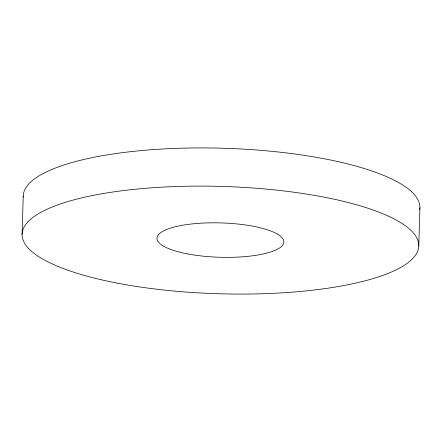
<?xml version="1.0" encoding="UTF-8"?>
<svg xmlns="http://www.w3.org/2000/svg" width="442" height="442" viewBox="0 0 442 442"><rect width="100%" height="100%" fill="white"/><g stroke="black" fill="none" stroke-linecap="round" stroke-linejoin="round"><path stroke-width="0.66" d="M22.1 234.299L23.233 196.115M418.767 245.885L419.9 207.701M23.244 197.055A198.419 53.692 1.7 0 1 224.542 148.28A198.419 53.692 1.7 0 1 419.734 209.569M117.218 283.123A198.419 53.692 1.7 0 0 418.712 246.824A198.419 53.692 1.7 0 0 125.368 190.336A198.419 53.692 1.7 0 0 117.218 283.123M187.784 253.935A63.493 17.183 1.7 0 0 283.891 242.128A63.493 17.183 1.7 0 0 189.624 224.216A63.493 17.183 1.7 0 0 187.784 253.935"/></g></svg>
